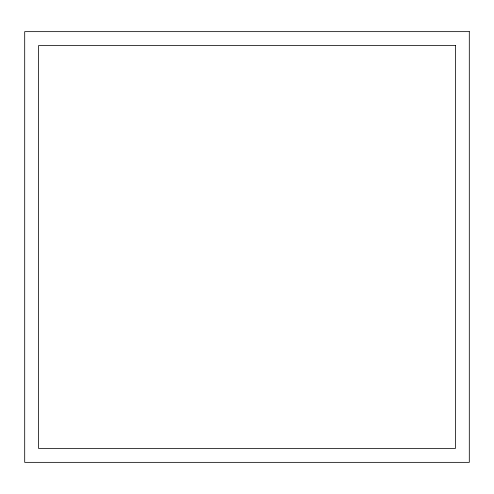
<?xml version="1.0" encoding="UTF-8"?>
<svg xmlns="http://www.w3.org/2000/svg" width="494" height="494" viewBox="0 0 494 494"><rect width="100%" height="100%" fill="white"/><g stroke="black" fill="none" stroke-linecap="round" stroke-linejoin="round"><path stroke-width="0.74" d="M469.3 31.647L24.7 31.647L24.7 462.353L469.3 462.353L469.3 31.647M455.406 45.541L38.594 45.541L38.594 448.459L455.406 448.459L455.406 45.541"/></g></svg>
